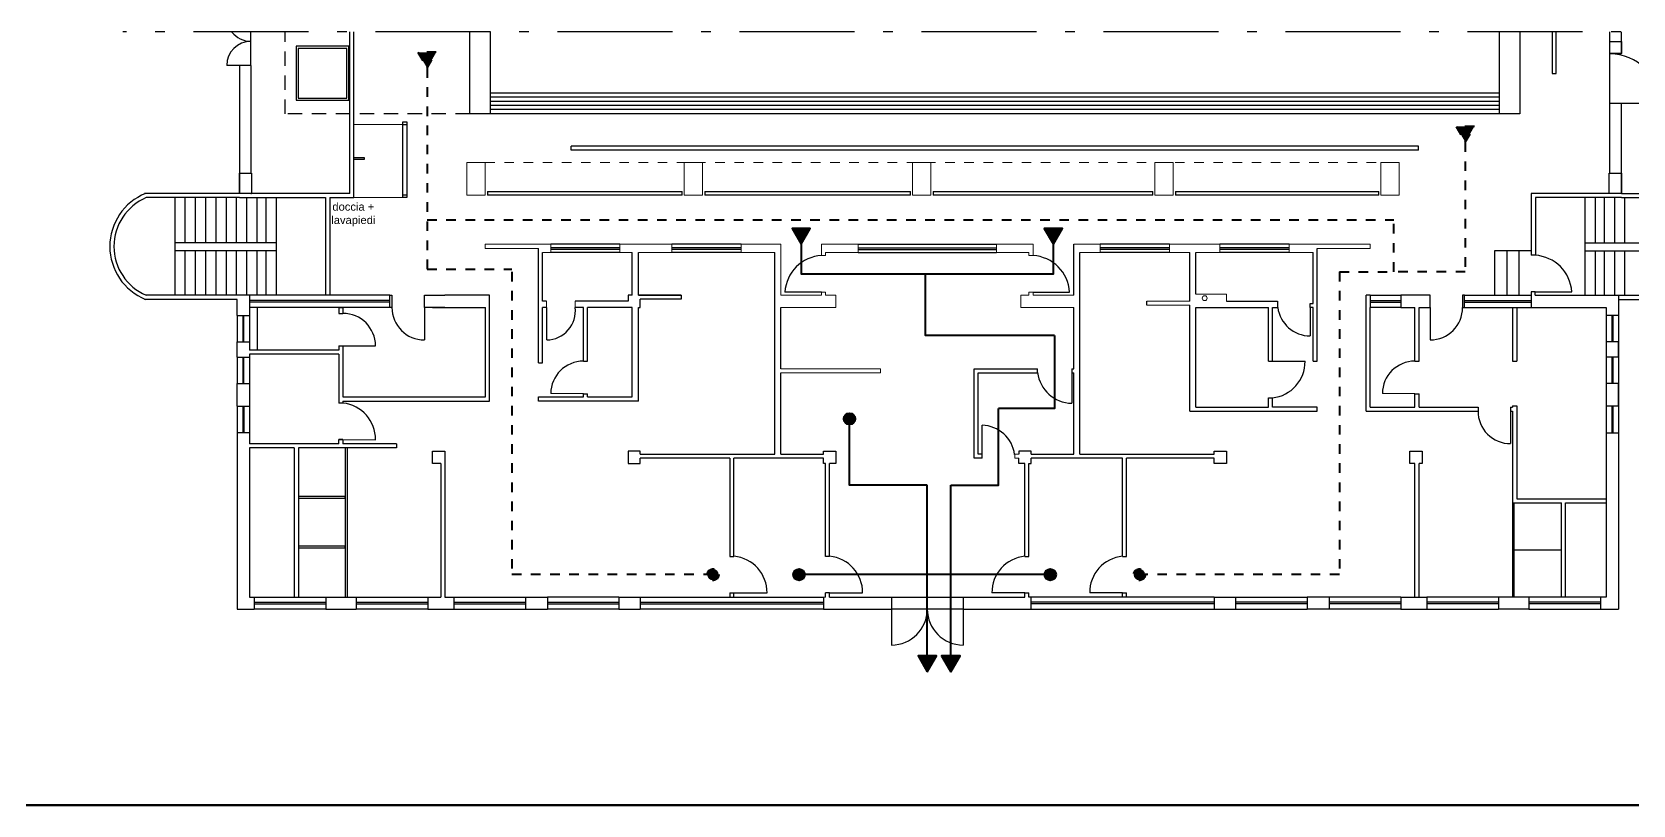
# Model space of a CAD drawing. Header units: millimetres. Extents: x 1769 to 2783, y -1222 to -971.
# Drawn here: x 2711.38 to 2728.09, y -1002.05 to -993.98 of the extents above; entities that cross this region are included whole.
import ezdxf

# ---------------------------------------------------------------- set-up
doc = ezdxf.new("R2010")
doc.units = ezdxf.units.MM
for name, pattern in [('234A', [2, 1.5, -0.5]), ('5A', [0.3, 0.075, -0.075, 0.075, -0.075]), ('ACAD_ISO10W100', [18, 12, -3, 0, -3]), ('CONTINUA', [0]), ('HIDDEN', [0.375, 0.25, -0.125])]:
    doc.linetypes.add(name, pattern=pattern)
for name, color, linetype in [('CABINE', 2, 'Continuous'), ('FINESTRE', 1, 'Continuous'), ('IMPIANTO SPORTIVO SC', 7, '234A'), ('LINEE SEZ', 7, 'ACAD_ISO10W100'), ('LINEE SOTTILI', 1, 'Continuous'), ('muri', 7, 'Continuous'), ('percorso 1', 7, '5A'), ('RETINI', 8, 'Continuous'), ('scritte', 240, 'Continuous')]:
    doc.layers.add(name, color=color, linetype=linetype)
doc.layers.add('no stampa', color=251, linetype='Continuous', plot=False)
doc.styles.add('ARIAL', font='arial.ttf')

msp = doc.modelspace()

# ---------------------------------------------------------------- hatches: boundary and pattern name
at = {"layer": 'percorso 1', "linetype": 'HIDDEN', "lineweight": 40, "ltscale": 0.2}
for points in [[(2715.5, -994.357), (2715.596, -994.191), (2715.404, -994.191)], [(2726.337, -995.131), (2726.432, -994.965), (2726.241, -994.965)]]:
    msp.add_hatch(color=22, dxfattribs=at).paths.add_polyline_path(points)
at = {"layer": 'percorso 1', "linetype": 'Continuous', "lineweight": 40, "ltscale": 0.2}
for color, points in [(51, [(2719.405, -996.196), (2719.5, -996.031), (2719.309, -996.031)]), (51, [(2722.037, -996.196), (2722.133, -996.031), (2721.942, -996.031)]), (11, [(2720.721, -1000.662), (2720.817, -1000.496), (2720.625, -1000.496)]), (51, [(2720.967, -1000.662), (2721.063, -1000.496), (2720.871, -1000.496)])]:
    msp.add_hatch(color=color, dxfattribs=at).paths.add_polyline_path(points)
h = msp.add_hatch(color=11, dxfattribs=at)
edge = h.paths.add_edge_path()
edge.add_arc((2719.909, -998.02), 0.0599, 0, 360)
at = {"layer": 'percorso 1', "linetype": 'HIDDEN', "lineweight": 40, "ltscale": 0.2}
h = msp.add_hatch(color=22, dxfattribs=at)
edge = h.paths.add_edge_path()
edge.add_arc((2718.484, -999.647), 0.0599, 0, 360)
at = {"layer": 'percorso 1', "linetype": 'Continuous', "lineweight": 40, "ltscale": 0.2}
h = msp.add_hatch(color=11, dxfattribs=at)
edge = h.paths.add_edge_path()
edge.add_arc((2719.382, -999.647), 0.0599, 0, 360)
h = msp.add_hatch(color=11, dxfattribs=at)
edge = h.paths.add_edge_path()
edge.add_arc((2722.005, -999.647), 0.0599, 0, 360)
at = {"layer": 'percorso 1', "linetype": 'HIDDEN', "lineweight": 40, "ltscale": 0.2}
h = msp.add_hatch(color=22, dxfattribs=at)
edge = h.paths.add_edge_path()
edge.add_arc((2722.935, -999.647), 0.0599, 0, 360)

# ---------------------------------------------------------------- linework, layer by layer
at = {"color": 1}
for p, q in [((2715.947, -994.833), (2715.947, -993.979)), ((2716.162, -994.833), (2716.162, -993.979)), ((2726.692, -993.979), (2726.692, -994.618)), ((2726.907, -993.979), (2726.907, -994.833)), ((2727.244, -993.979), (2727.244, -994.412)), ((2726.692, -994.618), (2716.162, -994.618)), ((2726.692, -994.618), (2726.692, -994.833)), ((2726.692, -994.661), (2716.162, -994.661)), ((2726.692, -994.704), (2716.162, -994.704)), ((2726.692, -994.747), (2716.162, -994.747)), ((2726.692, -994.79), (2716.162, -994.79)), ((2726.907, -994.833), (2715.947, -994.833)), ((2725.85, -995.212), (2717.004, -995.212)), ((2712.865, -995.709), (2712.865, -996.18)), ((2712.972, -995.709), (2712.972, -996.18)), ((2713.079, -995.709), (2713.079, -996.18)), ((2713.186, -995.709), (2713.186, -996.18)), ((2713.294, -995.709), (2713.294, -996.18)), ((2713.401, -995.709), (2713.401, -996.18)), ((2713.508, -995.709), (2713.508, -996.18)), ((2713.615, -995.709), (2713.615, -996.18)), ((2713.723, -995.709), (2713.723, -996.18)), ((2713.817, -995.709), (2713.817, -996.18)), ((2713.924, -995.709), (2713.924, -996.18)), ((2727.584, -995.716), (2727.584, -996.18)), ((2727.691, -995.716), (2727.691, -996.18)), ((2727.785, -995.716), (2727.785, -996.18)), ((2727.893, -995.716), (2727.893, -996.18)), ((2728, -995.716), (2728, -996.18)), ((2712.865, -996.18), (2712.865, -996.265)), ((2713.924, -996.18), (2712.865, -996.18)), ((2712.865, -996.265), (2712.865, -996.729)), ((2713.924, -996.265), (2712.865, -996.265)), ((2712.972, -996.265), (2712.972, -996.729)), ((2713.079, -996.265), (2713.079, -996.729)), ((2713.186, -996.265), (2713.186, -996.729)), ((2713.294, -996.265), (2713.294, -996.729)), ((2713.401, -996.265), (2713.401, -996.729)), ((2713.508, -996.265), (2713.508, -996.729)), ((2713.615, -996.265), (2713.615, -996.729)), ((2713.723, -996.265), (2713.723, -996.729)), ((2713.817, -996.265), (2713.817, -996.729)), ((2713.924, -996.18), (2713.924, -996.265)), ((2713.924, -996.265), (2713.924, -996.729)), ((2727.584, -996.18), (2728.643, -996.18)), ((2727.584, -996.18), (2727.584, -996.265)), ((2727.584, -996.265), (2728.643, -996.265)), ((2727.584, -996.265), (2727.584, -996.729)), ((2727.691, -996.265), (2727.691, -996.729)), ((2727.785, -996.265), (2727.785, -996.729)), ((2727.893, -996.265), (2727.893, -996.729)), ((2728, -996.265), (2728, -996.729))]:
    msp.add_line(p, q, dxfattribs=at)
at = {"lineweight": 60, "ltscale": 0.2}
msp.add_line((2693.678, -1002.053), (2735.678, -1002.053), dxfattribs=at)
at = {"color": 1}
msp.add_lwpolyline([(2726.907, -993.979), (2726.907, -994.833), (2715.947, -994.833), (2715.947, -993.979)], dxfattribs=at)
at = {"layer": 'CABINE', "linetype": 'ByBlock', "ltscale": 0.2}
for p, q in [((2714.645, -998.322), (2714.645, -999.881)), ((2714.666, -998.322), (2714.666, -999.881)), ((2714.645, -998.831), (2714.156, -998.831)), ((2714.645, -998.852), (2714.156, -998.852)), ((2726.831, -998.896), (2726.831, -999.881)), ((2726.844, -998.896), (2726.844, -999.881)), ((2714.645, -999.351), (2714.156, -999.351)), ((2714.645, -999.372), (2714.156, -999.372)), ((2726.844, -999.388), (2727.341, -999.388))]:
    msp.add_line(p, q, dxfattribs=at)
at = {"layer": 'CABINE', "linetype": 'ByBlock'}
for p in [(2714.645, -998.842), (2714.645, -999.361)]:
    msp.add_point(p, dxfattribs=at)
at = {"layer": 'FINESTRE', "color": 6}
for p, q in [((2713.54, -994.329), (2713.409, -994.329)), ((2713.661, -994.329), (2713.54, -994.329)), ((2727.847, -994.723), (2728.361, -994.723)), ((2719.617, -996.696), (2719.235, -996.696)), ((2721.825, -996.696), (2722.207, -996.696)), ((2715.473, -996.856), (2715.473, -997.196)), ((2716.748, -996.856), (2716.748, -997.196)), ((2724.719, -996.856), (2724.718, -997.154)), ((2725.969, -996.856), (2725.969, -997.196)), ((2714.622, -997.258), (2714.962, -997.257)), ((2724.324, -997.417), (2724.664, -997.418)), ((2724.324, -997.417), (2724.664, -997.418)), ((2722.229, -997.517), (2722.229, -997.857)), ((2717.131, -997.757), (2716.791, -997.756)), ((2725.811, -997.757), (2725.471, -997.756)), ((2726.81, -997.938), (2726.81, -998.278)), ((2721.295, -998.41), (2721.295, -998.087)), ((2714.621, -998.237), (2714.961, -998.238)), ((2718.703, -999.838), (2719.048, -999.838)), ((2719.702, -999.838), (2720.046, -999.838)), ((2721.74, -999.838), (2721.396, -999.838)), ((2722.76, -999.838), (2722.416, -999.838)), ((2720.347, -1000.008), (2720.347, -1000.382)), ((2721.095, -1000.008), (2721.095, -1000.382))]:
    msp.add_line(p, q, dxfattribs=at)
at = {"layer": 'FINESTRE', "color": 1}
for p, q in [((2725.85, -995.17), (2717.004, -995.17)), ((2716.13, -995.644), (2718.163, -995.644)), ((2716.13, -995.644), (2716.13, -995.683)), ((2718.398, -995.644), (2720.546, -995.644)), ((2718.398, -995.644), (2718.398, -995.683)), ((2720.781, -995.644), (2723.075, -995.644)), ((2720.781, -995.644), (2720.781, -995.683)), ((2723.311, -995.644), (2725.435, -995.644)), ((2723.311, -995.644), (2723.311, -995.683)), ((2718.163, -995.683), (2716.13, -995.683)), ((2720.546, -995.683), (2718.398, -995.683)), ((2723.075, -995.683), (2720.781, -995.683)), ((2725.435, -995.683), (2723.311, -995.683)), ((2717.513, -996.196), (2716.791, -996.196)), ((2716.791, -996.23), (2717.513, -996.23)), ((2716.791, -996.247), (2717.513, -996.247)), ((2717.513, -996.281), (2716.791, -996.281)), ((2718.778, -996.196), (2718.055, -996.196)), ((2718.055, -996.23), (2718.778, -996.23)), ((2718.055, -996.247), (2718.778, -996.247)), ((2718.778, -996.281), (2718.055, -996.281)), ((2719.998, -996.196), (2721.443, -996.196)), ((2719.998, -996.233), (2721.443, -996.233)), ((2719.998, -996.25), (2721.443, -996.25)), ((2719.998, -996.281), (2721.443, -996.281)), ((2723.249, -996.196), (2722.526, -996.196)), ((2722.526, -996.23), (2723.249, -996.23)), ((2722.526, -996.247), (2723.249, -996.247)), ((2723.249, -996.281), (2722.526, -996.281)), ((2724.498, -996.196), (2723.776, -996.196)), ((2723.776, -996.23), (2724.498, -996.23)), ((2723.776, -996.247), (2724.498, -996.247)), ((2724.498, -996.281), (2723.776, -996.281)), ((2726.77, -996.265), (2726.642, -996.265)), ((2726.642, -996.265), (2726.642, -996.729)), ((2726.897, -996.265), (2726.77, -996.265)), ((2726.77, -996.265), (2726.77, -996.729)), ((2727.025, -996.265), (2726.897, -996.265)), ((2726.897, -996.265), (2726.897, -996.729)), ((2715.112, -996.729), (2713.645, -996.729)), ((2715.112, -996.784), (2713.645, -996.784)), ((2715.112, -996.801), (2713.645, -996.801)), ((2725.344, -996.729), (2725.664, -996.729)), ((2725.344, -996.784), (2725.664, -996.784)), ((2725.344, -996.801), (2725.664, -996.801)), ((2726.33, -996.729), (2727.025, -996.729)), ((2726.33, -996.784), (2727.025, -996.784)), ((2726.33, -996.801), (2727.025, -996.801)), ((2727.066, -996.693), (2727.449, -996.693)), ((2713.517, -996.941), (2713.517, -997.217)), ((2713.575, -996.941), (2713.575, -997.217)), ((2713.585, -996.941), (2713.585, -997.217)), ((2715.112, -996.856), (2713.645, -996.856)), ((2713.645, -996.941), (2713.645, -997.217)), ((2713.731, -997.302), (2713.731, -996.856)), ((2725.664, -996.856), (2725.344, -996.856)), ((2726.33, -996.856), (2727.025, -996.856)), ((2727.809, -996.941), (2727.809, -997.217)), ((2727.868, -996.941), (2727.868, -997.217)), ((2727.878, -996.941), (2727.878, -997.217)), ((2727.936, -996.941), (2727.936, -997.217)), ((2713.517, -997.375), (2713.517, -997.651)), ((2713.575, -997.375), (2713.575, -997.651)), ((2713.585, -997.375), (2713.585, -997.651)), ((2713.645, -997.375), (2713.645, -997.651)), ((2727.809, -997.375), (2727.809, -997.651)), ((2727.868, -997.375), (2727.868, -997.651)), ((2727.878, -997.375), (2727.878, -997.651)), ((2727.936, -997.375), (2727.936, -997.651)), ((2713.517, -997.889), (2713.517, -998.165)), ((2713.577, -997.889), (2713.577, -998.165)), ((2713.588, -997.889), (2713.588, -998.165)), ((2713.645, -997.889), (2713.645, -998.165)), ((2727.809, -997.889), (2727.809, -998.165)), ((2727.866, -997.889), (2727.866, -998.165)), ((2727.876, -997.889), (2727.876, -998.165)), ((2727.936, -997.889), (2727.936, -998.165)), ((2713.694, -999.881), (2714.442, -999.881)), ((2713.694, -999.936), (2714.442, -999.936)), ((2713.694, -999.953), (2714.442, -999.953)), ((2714.76, -999.881), (2715.508, -999.881)), ((2714.76, -999.936), (2715.508, -999.936)), ((2714.76, -999.953), (2715.508, -999.953)), ((2715.779, -999.881), (2716.527, -999.881)), ((2715.779, -999.936), (2716.527, -999.936)), ((2715.779, -999.953), (2716.527, -999.953)), ((2717.503, -999.881), (2716.755, -999.881)), ((2716.755, -999.936), (2717.503, -999.936)), ((2716.755, -999.953), (2717.503, -999.953)), ((2717.725, -999.881), (2719.637, -999.881)), ((2717.725, -999.936), (2719.637, -999.936)), ((2717.725, -999.953), (2719.637, -999.953)), ((2720.347, -999.881), (2721.095, -999.881)), ((2723.717, -999.881), (2721.805, -999.881)), ((2723.717, -999.936), (2721.805, -999.936)), ((2723.717, -999.953), (2721.805, -999.953)), ((2723.939, -999.881), (2724.687, -999.881)), ((2724.687, -999.936), (2723.939, -999.936)), ((2724.687, -999.953), (2723.939, -999.953)), ((2725.663, -999.881), (2724.915, -999.881)), ((2725.663, -999.936), (2724.915, -999.936)), ((2725.663, -999.953), (2724.915, -999.953)), ((2726.682, -999.881), (2725.934, -999.881)), ((2726.682, -999.936), (2725.934, -999.936)), ((2726.682, -999.953), (2725.934, -999.953)), ((2727.748, -999.881), (2727, -999.881)), ((2727.748, -999.936), (2727, -999.936)), ((2727.748, -999.953), (2727, -999.953)), ((2714.442, -1000.008), (2713.694, -1000.008)), ((2715.508, -1000.008), (2714.76, -1000.008)), ((2715.779, -1000.008), (2716.527, -1000.008)), ((2717.503, -1000.008), (2716.755, -1000.008)), ((2719.637, -1000.008), (2717.725, -1000.008)), ((2721.095, -1000.008), (2720.347, -1000.008)), ((2721.805, -1000.008), (2723.717, -1000.008)), ((2723.939, -1000.008), (2724.687, -1000.008)), ((2725.663, -1000.008), (2724.915, -1000.008)), ((2725.934, -1000.008), (2726.682, -1000.008)), ((2727, -1000.008), (2727.748, -1000.008))]:
    msp.add_line(p, q, dxfattribs=at)
for points in [[(2715.246, -994.918), (2715.289, -994.918), (2715.289, -995.683), (2715.246, -995.683)], [(2715.246, -994.944), (2715.289, -994.944), (2715.289, -995.709), (2715.246, -995.709)], [(2714.736, -995.29), (2714.842, -995.29), (2714.842, -995.311), (2714.736, -995.311)]]:
    msp.add_lwpolyline(points, close=True, dxfattribs=at)
for points in [[(2718.163, -995.683), (2718.163, -995.644)], [(2720.546, -995.683), (2720.546, -995.644)], [(2723.075, -995.683), (2723.075, -995.644)], [(2725.435, -995.683), (2725.435, -995.644)]]:
    msp.add_lwpolyline(points, dxfattribs=at)
at = {"layer": 'FINESTRE', "color": 6}
for centre, radius, start, end in [((2713.661, -993.824), 0.253, 218.0355, 270), ((2713.661, -994.329), 0.253, 90, 180), ((2727.847, -994.723), 0.515, 0, 90), ((2719.643, -996.722), 0.409, 93.6481, 176.3519), ((2721.799, -996.722), 0.409, 3.6481, 86.3519), ((2714.622, -997.258), 0.34, 0.1112, 90), ((2715.473, -996.856), 0.34, 180, 270), ((2716.742, -996.89), 0.306, 271.2336, 6.3946), ((2724.722, -996.807), 0.347, 188.1294, 269.366), ((2725.969, -996.856), 0.34, 270, 0), ((2717.131, -997.757), 0.34, 90, 179.8888), ((2724.285, -997.423), 0.379, 275.8413, 0.7934), ((2724.285, -997.423), 0.379, 275.8413, 0.7934), ((2725.811, -997.757), 0.34, 90, 179.8888), ((2722.238, -997.488), 0.369, 187.4219, 268.5772), ((2714.582, -998.232), 0.379, 359.0062, 83.9418), ((2726.806, -997.942), 0.336, 179.3508, 270.6492), ((2721.286, -998.437), 0.35, 7.4219, 88.5772), ((2718.67, -999.832), 0.378, 359.0893, 84.8717), ((2719.668, -999.832), 0.378, 359.0893, 84.8717), ((2721.774, -999.832), 0.378, 95.1283, 180.9107), ((2722.794, -999.832), 0.378, 95.1283, 180.9107), ((2720.347, -1000.008), 0.374, 270, 360), ((2721.095, -1000.008), 0.374, 180, 270)]:
    msp.add_arc(centre, radius, start, end, dxfattribs=at)
at = {"layer": 'FINESTRE', "color": 1}
msp.add_arc((2727.04, -996.719), 0.409, 3.6481, 86.3519, dxfattribs=at)
at = {"layer": 'IMPIANTO SPORTIVO SC', "color": 1, "linetype": 'ByBlock'}
for p, q in [((2713.661, -994.329), (2713.661, -993.979)), ((2727.286, -994.412), (2727.286, -993.979)), ((2727.847, -994.723), (2727.847, -994.208)), ((2727.244, -994.412), (2727.286, -994.412)), ((2717.004, -995.212), (2717.004, -995.17)), ((2725.85, -995.212), (2725.85, -995.17))]:
    msp.add_line(p, q, dxfattribs=at)
at = {"layer": 'IMPIANTO SPORTIVO SC', "color": 1, "ltscale": 0.1}
for p, q in [((2714.017, -994.833), (2714.017, -993.979)), ((2715.947, -994.833), (2714.017, -994.833))]:
    msp.add_line(p, q, dxfattribs=at)
at = {"layer": 'IMPIANTO SPORTIVO SC', "color": 1, "linetype": 'ByBlock'}
for points in [[(2714.684, -994.129), (2714.134, -994.129), (2714.134, -994.69), (2714.684, -994.69)], [(2714.663, -994.15), (2714.155, -994.15), (2714.155, -994.669), (2714.663, -994.669)]]:
    msp.add_lwpolyline(points, close=True, dxfattribs=at)
at = {"layer": 'LINEE SEZ', "ltscale": 0.1}
msp.add_line((2729.461, -993.979), (2712.325, -993.979), dxfattribs=at)
at = {"layer": 'LINEE SOTTILI', "color": 1, "linetype": '234A', "lineweight": 0, "ltscale": 0.06}
msp.add_line((2716.107, -995.343), (2725.456, -995.343), dxfattribs=at)
at = {"layer": 'muri', "color": 3}
for p, q in [((2714.694, -995.666), (2714.694, -993.979)), ((2714.736, -995.709), (2714.736, -993.979)), ((2727.968, -994.208), (2727.968, -993.979)), ((2727.968, -994.208), (2727.847, -994.208)), ((2713.54, -994.329), (2713.54, -995.666)), ((2713.661, -994.329), (2713.661, -995.452)), ((2727.847, -994.723), (2727.968, -994.723)), ((2727.968, -995.666), (2727.968, -994.723)), ((2713.54, -995.452), (2713.668, -995.452)), ((2713.668, -995.452), (2713.668, -995.666)), ((2727.839, -995.452), (2727.968, -995.452)), ((2727.968, -995.452), (2727.968, -995.666)), ((2713.54, -995.666), (2713.54, -995.574)), ((2727.839, -995.666), (2727.839, -995.574)), ((2714.694, -995.666), (2712.551, -995.666)), ((2714.694, -995.666), (2712.56, -995.666)), ((2713.54, -995.709), (2712.567, -995.709)), ((2713.668, -995.666), (2713.54, -995.666)), ((2713.54, -995.666), (2713.54, -995.666)), ((2713.54, -995.709), (2714.362, -995.709)), ((2713.661, -995.666), (2713.668, -995.666)), ((2714.362, -995.709), (2714.44, -995.709)), ((2714.44, -995.709), (2714.44, -996.729)), ((2714.483, -995.709), (2714.736, -995.709)), ((2714.483, -995.709), (2714.483, -996.729)), ((2727.847, -995.666), (2727.025, -995.666)), ((2727.025, -995.666), (2727.025, -996.31)), ((2727.968, -995.709), (2727.068, -995.709)), ((2727.068, -995.709), (2727.068, -996.31)), ((2727.968, -995.666), (2727.839, -995.666)), ((2727.968, -995.666), (2728.941, -995.666)), ((2727.968, -995.666), (2728.957, -995.666)), ((2727.968, -995.709), (2728.941, -995.709)), ((2716.663, -997.434), (2716.663, -996.239)), ((2716.706, -996.792), (2716.706, -996.281)), ((2717.641, -996.729), (2717.641, -996.281)), ((2717.705, -996.729), (2717.705, -996.281)), ((2719.128, -998.388), (2719.128, -996.281)), ((2722.25, -996.729), (2722.25, -996.196)), ((2722.314, -998.388), (2722.314, -996.281)), ((2723.461, -996.791), (2723.461, -996.281)), ((2723.525, -996.716), (2723.525, -996.281)), ((2724.749, -996.814), (2724.749, -996.281)), ((2724.791, -997.417), (2724.791, -996.239)), ((2727.066, -996.31), (2727.023, -996.31)), ((2713.517, -996.772), (2712.551, -996.772)), ((2713.517, -996.772), (2712.56, -996.772)), ((2713.645, -996.729), (2712.567, -996.729)), ((2713.517, -996.941), (2713.517, -996.772)), ((2713.645, -996.729), (2713.645, -996.941)), ((2715.473, -996.856), (2715.473, -996.729)), ((2715.473, -996.729), (2715.685, -996.729)), ((2715.473, -996.856), (2715.473, -996.729)), ((2716.153, -996.729), (2715.685, -996.729)), ((2716.153, -997.834), (2716.153, -996.729)), ((2716.748, -996.792), (2716.706, -996.792)), ((2717.597, -996.792), (2717.046, -996.792)), ((2718.152, -996.729), (2717.705, -996.729)), ((2717.705, -996.729), (2718.152, -996.729)), ((2718.152, -996.771), (2717.725, -996.771)), ((2718.152, -996.729), (2718.152, -996.771)), ((2723.014, -996.834), (2723.014, -996.791)), ((2723.845, -996.792), (2724.378, -996.792)), ((2725.301, -997.938), (2725.301, -996.729)), ((2725.344, -996.729), (2725.301, -996.729)), ((2725.344, -996.729), (2725.344, -996.856)), ((2725.969, -996.729), (2725.664, -996.729)), ((2725.664, -996.729), (2725.664, -996.856)), ((2727.025, -996.693), (2727.025, -996.729)), ((2727.025, -996.729), (2727.025, -996.856)), ((2727.066, -996.729), (2728.941, -996.729)), ((2727.936, -996.729), (2727.936, -996.941)), ((2727.936, -996.772), (2728.957, -996.772)), ((2713.517, -996.941), (2713.645, -996.941)), ((2713.517, -996.941), (2713.645, -996.941)), ((2714.58, -996.856), (2714.58, -996.918)), ((2714.58, -996.856), (2714.622, -996.856)), ((2714.58, -996.918), (2714.622, -996.918)), ((2714.622, -996.856), (2714.622, -996.918)), ((2715.685, -996.856), (2715.473, -996.856)), ((2715.557, -996.856), (2716.111, -996.856)), ((2716.111, -997.791), (2716.111, -996.856)), ((2716.706, -997.4), (2716.706, -996.856)), ((2716.748, -996.856), (2716.706, -996.856)), ((2717.131, -996.856), (2717.046, -996.856)), ((2717.131, -997.383), (2717.131, -996.856)), ((2717.173, -997.417), (2717.173, -996.856)), ((2717.641, -996.856), (2717.173, -996.856)), ((2717.641, -997.791), (2717.641, -996.856)), ((2717.641, -997.791), (2717.641, -996.856)), ((2717.705, -997.834), (2717.705, -996.856)), ((2719.192, -997.496), (2719.192, -996.856)), ((2722.25, -997.496), (2722.25, -996.856)), ((2723.461, -997.938), (2723.461, -996.834)), ((2723.525, -996.856), (2724.281, -996.856)), ((2723.525, -997.896), (2723.525, -996.856)), ((2724.281, -997.417), (2724.281, -996.856)), ((2724.281, -997.417), (2724.281, -996.856)), ((2724.281, -997.417), (2724.281, -996.856)), ((2724.324, -997.383), (2724.324, -996.856)), ((2724.324, -996.856), (2724.378, -996.856)), ((2724.324, -997.383), (2724.324, -996.856)), ((2724.324, -997.383), (2724.324, -996.856)), ((2724.749, -997.417), (2724.749, -996.856)), ((2725.344, -997.896), (2725.344, -996.856)), ((2725.664, -996.856), (2725.811, -996.856)), ((2725.811, -997.417), (2725.811, -996.856)), ((2725.854, -997.417), (2725.854, -996.856)), ((2726.831, -996.856), (2726.831, -997.416)), ((2726.874, -996.856), (2726.874, -997.416)), ((2727.025, -996.856), (2727.809, -996.856)), ((2727.809, -996.856), (2727.809, -996.941)), ((2727.936, -996.941), (2727.809, -996.941)), ((2727.936, -996.941), (2727.809, -996.941)), ((2713.517, -997.375), (2713.517, -997.217)), ((2713.517, -997.217), (2713.645, -997.217)), ((2713.645, -997.217), (2713.645, -997.302)), ((2714.58, -997.302), (2713.645, -997.302)), ((2714.58, -997.258), (2714.622, -997.258)), ((2714.58, -997.258), (2714.58, -997.302)), ((2714.622, -997.258), (2714.622, -997.791)), ((2727.936, -997.217), (2727.808, -997.217)), ((2727.809, -997.217), (2727.809, -997.375)), ((2727.809, -997.217), (2727.809, -997.375)), ((2727.936, -997.375), (2727.936, -997.217)), ((2727.936, -997.217), (2727.936, -997.375)), ((2713.517, -997.375), (2713.645, -997.375)), ((2713.517, -997.375), (2713.645, -997.375)), ((2714.58, -997.345), (2713.645, -997.345)), ((2713.645, -997.345), (2713.645, -997.375)), ((2714.58, -997.345), (2714.58, -997.855)), ((2716.663, -997.434), (2716.706, -997.434)), ((2716.706, -997.434), (2716.706, -997.4)), ((2717.131, -997.417), (2717.131, -997.383)), ((2717.131, -997.417), (2717.173, -997.417)), ((2721.21, -998.431), (2721.21, -997.496)), ((2721.21, -997.496), (2721.872, -997.496)), ((2721.872, -997.538), (2721.872, -997.496)), ((2722.229, -997.496), (2722.229, -997.538)), ((2722.229, -997.496), (2722.25, -997.496)), ((2724.281, -997.417), (2724.324, -997.417)), ((2724.281, -997.417), (2724.324, -997.417)), ((2724.281, -997.417), (2724.324, -997.417)), ((2724.324, -997.417), (2724.324, -997.383)), ((2724.324, -997.417), (2724.324, -997.383)), ((2724.324, -997.417), (2724.324, -997.383)), ((2724.749, -997.417), (2724.791, -997.417)), ((2725.811, -997.417), (2725.854, -997.417)), ((2726.831, -997.416), (2726.874, -997.416)), ((2727.936, -997.375), (2727.809, -997.375)), ((2727.936, -997.375), (2727.809, -997.375)), ((2713.517, -997.889), (2713.517, -997.651)), ((2713.517, -997.651), (2713.646, -997.651)), ((2713.645, -997.651), (2713.645, -997.889)), ((2719.192, -998.388), (2719.192, -997.538)), ((2721.252, -998.388), (2721.252, -997.538)), ((2721.252, -997.538), (2721.872, -997.538)), ((2722.229, -997.538), (2722.25, -997.538)), ((2722.25, -998.388), (2722.25, -997.538)), ((2727.936, -997.651), (2727.808, -997.651)), ((2727.809, -997.651), (2727.809, -997.889)), ((2727.809, -997.651), (2727.809, -997.889)), ((2727.936, -997.889), (2727.936, -997.651)), ((2727.936, -997.651), (2727.936, -997.889)), ((2714.622, -997.791), (2716.111, -997.791)), ((2716.663, -997.834), (2716.663, -997.791)), ((2716.663, -997.791), (2717.131, -997.791)), ((2717.131, -997.791), (2717.131, -997.757)), ((2717.131, -997.757), (2717.173, -997.757)), ((2717.173, -997.791), (2717.173, -997.757)), ((2717.173, -997.791), (2717.641, -997.791)), ((2724.281, -997.799), (2724.324, -997.799)), ((2724.281, -997.896), (2724.281, -997.799)), ((2724.281, -997.799), (2724.324, -997.799)), ((2724.281, -997.896), (2724.281, -997.799)), ((2724.281, -997.799), (2724.324, -997.799)), ((2724.281, -997.896), (2724.281, -997.799)), ((2724.324, -997.896), (2724.324, -997.799)), ((2724.324, -997.896), (2724.324, -997.799)), ((2724.324, -997.896), (2724.324, -997.799)), ((2725.811, -997.896), (2725.811, -997.757)), ((2725.811, -997.757), (2725.854, -997.757)), ((2725.854, -997.896), (2725.854, -997.757)), ((2713.517, -997.889), (2713.645, -997.889)), ((2714.622, -997.855), (2714.58, -997.855)), ((2714.622, -997.834), (2716.153, -997.834)), ((2714.622, -997.834), (2714.622, -997.855)), ((2717.131, -997.834), (2716.663, -997.834)), ((2717.705, -997.834), (2717.131, -997.834)), ((2723.461, -997.938), (2724.324, -997.938)), ((2723.525, -997.896), (2724.281, -997.896)), ((2724.791, -997.896), (2724.324, -997.896)), ((2724.324, -997.938), (2724.791, -997.938)), ((2724.791, -997.938), (2724.791, -997.896)), ((2725.301, -997.938), (2725.811, -997.938)), ((2725.344, -997.896), (2725.811, -997.896)), ((2725.811, -997.938), (2726.47, -997.938)), ((2725.811, -997.938), (2725.854, -997.938)), ((2725.854, -997.896), (2726.47, -997.896)), ((2726.47, -997.896), (2726.47, -997.938)), ((2726.81, -997.896), (2726.831, -997.896)), ((2726.81, -997.896), (2726.81, -997.938)), ((2726.81, -997.938), (2726.831, -997.938)), ((2726.831, -997.884), (2726.874, -997.884)), ((2726.831, -997.884), (2726.831, -997.896)), ((2726.831, -997.938), (2726.831, -998.487)), ((2726.874, -997.884), (2726.874, -998.854)), ((2727.936, -997.889), (2727.808, -997.889)), ((2713.517, -998.165), (2713.517, -1000.008)), ((2713.645, -998.165), (2713.52, -998.165)), ((2713.645, -998.165), (2713.645, -998.28)), ((2713.645, -998.165), (2713.645, -998.28)), ((2714.58, -998.28), (2713.645, -998.28)), ((2714.113, -998.322), (2713.645, -998.322)), ((2713.645, -998.322), (2713.645, -999.881)), ((2713.645, -998.322), (2713.645, -999.881)), ((2714.113, -998.322), (2714.113, -999.881)), ((2715.179, -998.322), (2714.156, -998.322)), ((2714.156, -998.322), (2714.156, -999.881)), ((2714.622, -998.237), (2714.58, -998.237)), ((2715.179, -998.28), (2714.622, -998.28)), ((2715.179, -998.28), (2715.179, -998.322)), ((2727.809, -998.165), (2727.936, -998.165)), ((2727.809, -998.165), (2727.934, -998.165)), ((2727.809, -998.165), (2727.809, -999.881)), ((2727.936, -998.165), (2727.936, -1000.008)), ((2715.643, -998.487), (2715.643, -999.881)), ((2715.686, -998.487), (2715.686, -999.881)), ((2717.725, -998.388), (2719.128, -998.388)), ((2718.66, -998.431), (2717.725, -998.431)), ((2718.66, -998.431), (2718.66, -999.456)), ((2719.594, -998.431), (2718.703, -998.431)), ((2718.703, -999.456), (2718.703, -998.431)), ((2718.703, -999.456), (2718.703, -998.431)), ((2719.192, -998.388), (2719.637, -998.388)), ((2719.637, -998.431), (2719.594, -998.431)), ((2719.66, -999.456), (2719.66, -998.487)), ((2719.702, -999.456), (2719.702, -998.487)), ((2721.295, -998.431), (2721.21, -998.431)), ((2721.295, -998.388), (2721.252, -998.388)), ((2721.295, -998.431), (2721.295, -998.388)), ((2721.74, -999.456), (2721.74, -998.487)), ((2721.782, -999.456), (2721.782, -998.487)), ((2721.805, -998.388), (2722.25, -998.388)), ((2722.76, -998.431), (2721.805, -998.431)), ((2722.314, -998.388), (2723.717, -998.388)), ((2722.76, -999.456), (2722.76, -998.431)), ((2722.76, -999.456), (2722.76, -998.431)), ((2723.717, -998.431), (2722.802, -998.431)), ((2722.802, -999.456), (2722.802, -998.431)), ((2725.811, -999.881), (2725.811, -998.487)), ((2725.854, -999.881), (2725.854, -998.487)), ((2726.831, -998.487), (2726.831, -998.896)), ((2726.831, -998.896), (2727.341, -998.896)), ((2726.874, -998.854), (2727.809, -998.854)), ((2727.341, -999.881), (2727.341, -998.896)), ((2727.384, -998.896), (2727.809, -998.896)), ((2727.384, -999.881), (2727.384, -998.896)), ((2718.661, -999.456), (2718.703, -999.456)), ((2713.645, -999.881), (2713.694, -999.881)), ((2713.694, -999.881), (2713.694, -1000.008)), ((2714.442, -999.881), (2714.442, -1000.008)), ((2714.442, -999.881), (2714.76, -999.881)), ((2714.76, -999.881), (2714.76, -1000.008)), ((2715.508, -999.881), (2715.508, -1000.008)), ((2715.508, -999.881), (2715.643, -999.881)), ((2715.686, -999.881), (2715.779, -999.881)), ((2715.779, -999.881), (2715.779, -1000.008)), ((2716.527, -999.881), (2716.527, -1000.008)), ((2716.527, -999.881), (2716.755, -999.881)), ((2716.755, -999.881), (2716.755, -1000.008)), ((2717.503, -999.881), (2717.503, -1000.008)), ((2717.503, -999.881), (2717.725, -999.881)), ((2717.725, -999.881), (2717.725, -1000.008)), ((2718.66, -999.838), (2718.703, -999.838)), ((2718.66, -999.838), (2718.66, -999.881)), ((2718.703, -999.881), (2718.703, -999.838)), ((2719.66, -999.881), (2719.66, -999.838)), ((2719.701, -999.881), (2719.701, -999.881)), ((2719.702, -999.881), (2719.702, -999.838)), ((2719.702, -999.881), (2719.702, -999.881)), ((2719.702, -999.881), (2720.347, -999.881)), ((2720.347, -999.881), (2720.347, -1000.008)), ((2721.095, -999.881), (2721.095, -1000.008)), ((2721.095, -999.881), (2721.74, -999.881)), ((2721.74, -999.881), (2721.74, -999.838)), ((2721.74, -999.881), (2721.74, -999.838)), ((2721.74, -999.881), (2721.74, -999.881)), ((2721.74, -999.881), (2721.74, -999.881)), ((2721.782, -999.881), (2721.782, -999.838)), ((2721.782, -999.881), (2721.782, -999.838)), ((2722.76, -999.881), (2722.76, -999.838)), ((2722.76, -999.881), (2722.76, -999.838)), ((2722.76, -999.881), (2722.76, -999.838)), ((2722.802, -999.881), (2722.802, -999.838)), ((2722.802, -999.881), (2722.802, -999.838)), ((2722.802, -999.881), (2722.802, -999.838)), ((2723.717, -999.881), (2723.939, -999.881)), ((2723.717, -999.881), (2723.717, -1000.008)), ((2723.939, -999.881), (2723.939, -1000.008)), ((2724.687, -999.881), (2724.687, -1000.008)), ((2724.915, -999.881), (2724.687, -999.881)), ((2724.915, -999.881), (2724.915, -1000.008)), ((2725.663, -999.881), (2725.934, -999.881)), ((2725.663, -999.881), (2725.663, -1000.008)), ((2725.934, -999.881), (2725.934, -1000.008)), ((2727, -999.881), (2726.682, -999.881)), ((2726.682, -999.881), (2726.682, -1000.008)), ((2727, -999.881), (2727, -1000.008)), ((2727.748, -999.881), (2727.748, -1000.008)), ((2727.809, -999.881), (2727.748, -999.881)), ((2713.517, -1000.008), (2713.694, -1000.008)), ((2714.442, -1000.008), (2714.76, -1000.008)), ((2715.508, -1000.008), (2715.779, -1000.008)), ((2716.527, -1000.008), (2716.755, -1000.008)), ((2717.503, -1000.008), (2717.725, -1000.008)), ((2719.637, -1000.008), (2720.347, -1000.008)), ((2721.095, -1000.008), (2721.805, -1000.008)), ((2723.717, -1000.008), (2723.939, -1000.008)), ((2724.915, -1000.008), (2724.687, -1000.008)), ((2725.663, -1000.008), (2725.934, -1000.008)), ((2727, -1000.008), (2726.682, -1000.008)), ((2727.748, -1000.008), (2727.936, -1000.008))]:
    msp.add_line(p, q, dxfattribs=at)
at = {"layer": 'muri', "color": 3, "linetype": 'ByBlock', "lineweight": 0, "ltscale": 0.2}
for p, q in [((2716.791, -996.196), (2716.107, -996.196)), ((2716.107, -996.239), (2716.107, -996.196)), ((2716.663, -996.239), (2716.107, -996.239)), ((2716.791, -996.281), (2716.706, -996.281)), ((2716.791, -996.281), (2716.791, -996.196)), ((2718.055, -996.196), (2717.513, -996.196)), ((2717.513, -996.281), (2717.513, -996.196)), ((2717.641, -996.281), (2717.513, -996.281)), ((2718.055, -996.281), (2717.705, -996.281)), ((2718.055, -996.281), (2718.055, -996.196)), ((2718.778, -996.281), (2718.778, -996.196)), ((2718.778, -996.196), (2719.192, -996.196)), ((2718.778, -996.281), (2719.128, -996.281)), ((2719.192, -996.729), (2719.192, -996.196)), ((2719.998, -996.196), (2719.617, -996.196)), ((2719.617, -996.281), (2719.617, -996.196)), ((2719.617, -996.314), (2719.617, -996.281)), ((2719.66, -996.314), (2719.617, -996.314)), ((2719.998, -996.281), (2719.66, -996.281)), ((2719.66, -996.314), (2719.66, -996.281)), ((2719.998, -996.281), (2719.998, -996.196)), ((2721.825, -996.196), (2721.443, -996.196)), ((2721.443, -996.281), (2721.443, -996.196)), ((2721.782, -996.281), (2721.443, -996.281)), ((2721.782, -996.314), (2721.782, -996.281)), ((2721.825, -996.314), (2721.782, -996.314)), ((2721.825, -996.314), (2721.825, -996.196)), ((2722.526, -996.196), (2722.25, -996.196)), ((2722.526, -996.281), (2722.314, -996.281)), ((2722.526, -996.281), (2722.526, -996.196)), ((2723.988, -996.196), (2723.249, -996.196)), ((2723.249, -996.281), (2723.249, -996.196)), ((2723.461, -996.281), (2723.249, -996.281)), ((2723.776, -996.281), (2723.525, -996.281)), ((2723.776, -996.281), (2723.776, -996.196)), ((2725.343, -996.196), (2724.286, -996.196)), ((2724.498, -996.281), (2724.498, -996.196)), ((2724.749, -996.281), (2724.498, -996.281)), ((2725.343, -996.239), (2724.791, -996.239)), ((2725.343, -996.196), (2725.343, -996.239)), ((2716.706, -996.792), (2716.748, -996.792)), ((2716.748, -996.792), (2716.748, -996.856)), ((2717.046, -996.792), (2717.046, -996.856)), ((2719.617, -996.729), (2719.617, -996.696)), ((2719.66, -996.696), (2719.617, -996.696)), ((2719.66, -996.729), (2719.66, -996.696)), ((2721.782, -996.729), (2721.782, -996.696)), ((2721.825, -996.729), (2721.825, -996.696)), ((2723.461, -996.791), (2723.014, -996.791)), ((2723.525, -996.716), (2723.845, -996.716)), ((2723.845, -996.716), (2723.845, -996.792)), ((2716.748, -996.856), (2716.706, -996.856)), ((2723.461, -996.834), (2723.014, -996.834)), ((2720.233, -997.496), (2719.192, -997.496)), ((2720.233, -997.496), (2720.233, -997.538)), ((2719.192, -997.538), (2720.233, -997.538)), ((2721.635, -998.431), (2721.635, -998.388)), ((2721.677, -998.431), (2721.635, -998.431)), ((2714.113, -999.881), (2714.156, -999.881)), ((2718.66, -999.881), (2718.703, -999.881)), ((2719.637, -999.881), (2719.66, -999.881)), ((2722.76, -999.881), (2722.802, -999.881)), ((2727.341, -999.881), (2727.384, -999.881))]:
    msp.add_line(p, q, dxfattribs=at)
at = {"layer": 'muri', "color": 6}
msp.add_line((2714.113, -999.881), (2714.156, -999.881), dxfattribs=at)
at = {"layer": 'muri', "color": 3}
for points in [[(2727.847, -994.208), (2727.847, -993.979)], [(2727.847, -995.452), (2727.847, -994.723)], [(2717.641, -996.729), (2717.597, -996.729), (2717.597, -996.792)], [(2717.705, -996.856), (2717.725, -996.856), (2717.725, -996.771)], [(2724.378, -996.792), (2724.378, -996.856)], [(2724.749, -996.856), (2724.718, -996.856), (2724.718, -996.814), (2724.749, -996.814)], [(2725.854, -996.856), (2725.969, -996.856), (2725.969, -996.729)], [(2714.58, -998.28), (2714.58, -998.237), (2714.622, -998.237), (2714.622, -998.28)], [(2715.643, -998.487), (2715.557, -998.487), (2715.557, -998.359), (2715.685, -998.359), (2715.685, -998.487)], [(2717.725, -998.388), (2717.725, -998.359), (2717.597, -998.359), (2717.597, -998.487), (2717.725, -998.487), (2717.725, -998.431)], [(2719.637, -998.388), (2719.637, -998.359), (2719.765, -998.359), (2719.765, -998.487), (2719.702, -998.487)], [(2719.66, -998.487), (2719.637, -998.487), (2719.637, -998.431)], [(2721.805, -998.388), (2721.805, -998.359), (2721.677, -998.359), (2721.677, -998.388)], [(2721.74, -998.487), (2721.677, -998.487), (2721.677, -998.431)], [(2721.782, -998.487), (2721.805, -998.487), (2721.805, -998.431)], [(2723.717, -998.388), (2723.717, -998.359), (2723.845, -998.359), (2723.845, -998.487), (2723.717, -998.487), (2723.717, -998.431)], [(2725.811, -998.487), (2725.757, -998.487), (2725.757, -998.359), (2725.885, -998.359), (2725.885, -998.487), (2725.854, -998.487)], [(2719.702, -999.456), (2719.66, -999.456)], [(2721.74, -999.456), (2721.782, -999.456)], [(2722.76, -999.456), (2722.802, -999.456)], [(2719.637, -999.881), (2719.637, -1000.008)], [(2719.702, -999.838), (2719.702, -999.838), (2719.66, -999.838)], [(2721.74, -999.838), (2721.74, -999.838), (2721.782, -999.838)], [(2721.805, -1000.008), (2721.805, -999.881), (2721.782, -999.881)], [(2722.76, -999.838), (2722.76, -999.838), (2722.802, -999.838)]]:
    msp.add_lwpolyline(points, dxfattribs=at)
for points in [[(2727.968, -994.077), (2727.968, -994.205), (2727.847, -994.205), (2727.847, -994.077)], [(2713.668, -995.452), (2713.668, -995.666), (2713.54, -995.666), (2713.54, -995.452)], [(2727.968, -995.452), (2727.968, -995.666), (2727.839, -995.666), (2727.839, -995.452)], [(2715.112, -996.729), (2715.133, -996.729), (2715.133, -996.856), (2715.112, -996.856)], [(2726.33, -996.729), (2726.309, -996.729), (2726.309, -996.856), (2726.33, -996.856)]]:
    msp.add_lwpolyline(points, close=True, dxfattribs=at)
at = {"layer": 'muri', "color": 3, "linetype": 'ByBlock', "lineweight": 0, "ltscale": 0.2}
for points in [[(2715.916, -995.683), (2716.107, -995.683), (2716.107, -995.343), (2715.916, -995.343)], [(2718.185, -995.683), (2718.376, -995.683), (2718.376, -995.343), (2718.185, -995.343)], [(2720.567, -995.683), (2720.758, -995.683), (2720.758, -995.343), (2720.567, -995.343)], [(2723.097, -995.683), (2723.288, -995.683), (2723.288, -995.343), (2723.097, -995.343)], [(2725.456, -995.683), (2725.647, -995.683), (2725.647, -995.343), (2725.456, -995.343)]]:
    msp.add_lwpolyline(points, close=True, dxfattribs=at)
for points in [[(2719.192, -996.856), (2719.765, -996.856), (2719.765, -996.729), (2719.66, -996.729)], [(2719.617, -996.729), (2719.192, -996.729)], [(2722.25, -996.856), (2721.697, -996.856), (2721.697, -996.729), (2721.782, -996.729)], [(2721.825, -996.696), (2721.825, -996.696), (2721.782, -996.696)], [(2721.825, -996.729), (2722.25, -996.729)], [(2721.677, -998.388), (2721.635, -998.388)]]:
    msp.add_lwpolyline(points, dxfattribs=at)
msp.add_circle((2723.617, -996.759), 0.0255, dxfattribs=at)
at = {"layer": 'muri', "color": 3}
for radius, start, end in [(0.597, 112.1826, 247.8174), (0.554, 113.1329, 246.8671)]:
    msp.add_arc((2712.785, -996.219), radius, start, end, dxfattribs=at)
at = {"layer": 'no stampa', "linetype": 'ByBlock', "lineweight": 0, "ltscale": 0.2}
msp.add_lwpolyline([(2714.736, -994.944), (2715.246, -994.944), (2715.246, -995.709), (2714.736, -995.709)], close=True, dxfattribs=at)
at = {"layer": 'percorso 1', "color": 22, "linetype": 'HIDDEN', "lineweight": 40, "ltscale": 0.2}
for points in [[(2715.5, -994.357), (2715.596, -994.191), (2715.404, -994.191)], [(2726.337, -995.131), (2726.432, -994.965), (2726.241, -994.965)]]:
    msp.add_lwpolyline(points, close=True, dxfattribs=at)
for points in [[(2715.5, -994.357), (2715.5, -996.458), (2716.385, -996.458)], [(2726.337, -995.131), (2726.337, -996.484), (2725.592, -996.484)], [(2715.5, -995.94), (2725.592, -995.94)], [(2725.023, -996.484), (2725.592, -996.484), (2725.592, -995.94)], [(2716.385, -996.484), (2716.385, -999.647)], [(2725.023, -996.484), (2725.023, -999.647), (2722.935, -999.647)], [(2725.518, -996.484), (2725.518, -996.484)], [(2718.484, -999.647), (2716.385, -999.647)]]:
    msp.add_lwpolyline(points, dxfattribs=at)
at = {"layer": 'percorso 1', "color": 51, "linetype": 'Continuous', "lineweight": 40, "ltscale": 0.2}
for points in [[(2719.405, -996.196), (2719.5, -996.031), (2719.309, -996.031)], [(2722.037, -996.196), (2722.133, -996.031), (2721.942, -996.031)], [(2720.967, -1000.662), (2721.063, -1000.496), (2720.871, -1000.496)]]:
    msp.add_lwpolyline(points, close=True, dxfattribs=at)
for points in [[(2719.405, -996.196), (2719.405, -996.505), (2719.765, -996.505)], [(2719.765, -996.505), (2722.037, -996.505), (2722.037, -996.196)], [(2722.05, -997.149), (2720.701, -997.149), (2720.701, -996.505)], [(2722.05, -997.149), (2722.05, -997.911), (2721.465, -997.911)], [(2720.967, -998.711), (2721.465, -998.711), (2721.465, -997.911)], [(2720.967, -1000.496), (2720.967, -998.711)]]:
    msp.add_lwpolyline(points, dxfattribs=at)
at = {"layer": 'percorso 1', "color": 11, "linetype": 'Continuous', "lineweight": 40, "ltscale": 0.2}
for points in [[(2720.721, -998.711), (2719.909, -998.711), (2719.909, -998.02)], [(2720.721, -1000.496), (2720.721, -998.711)], [(2722.005, -999.647), (2719.382, -999.647)]]:
    msp.add_lwpolyline(points, dxfattribs=at)
msp.add_lwpolyline([(2720.721, -1000.662), (2720.817, -1000.496), (2720.625, -1000.496)], close=True, dxfattribs=at)
for centre in [(2719.909, -998.02), (2719.382, -999.647), (2722.005, -999.647)]:
    msp.add_circle(centre, 0.0599, dxfattribs=at)
at = {"layer": 'percorso 1', "color": 22, "linetype": 'HIDDEN', "lineweight": 40, "ltscale": 0.2}
for centre in [(2718.484, -999.647), (2722.935, -999.647)]:
    msp.add_circle(centre, 0.0599, dxfattribs=at)
at = {"layer": 'RETINI', "color": 3, "ltscale": 0.2}
msp.add_lwpolyline([(2727.066, -996.729), (2727.066, -996.693), (2727.025, -996.693), (2727.025, -996.729)], dxfattribs=at)

# ---------------------------------------------------------------- texts
at = {"layer": 'scritte', "color": 6, "linetype": 'CONTINUA', "insert": (2714.73, -995.762), "char_height": 0.08354, "width": 0.80302, "attachment_point": 2, "style": 'ARIAL'}
msp.add_mtext('{\\fArial|b0|i0|c238|p34;doccia + lavapiedi}', dxfattribs=at)

doc.saveas('drawing.dxf')
